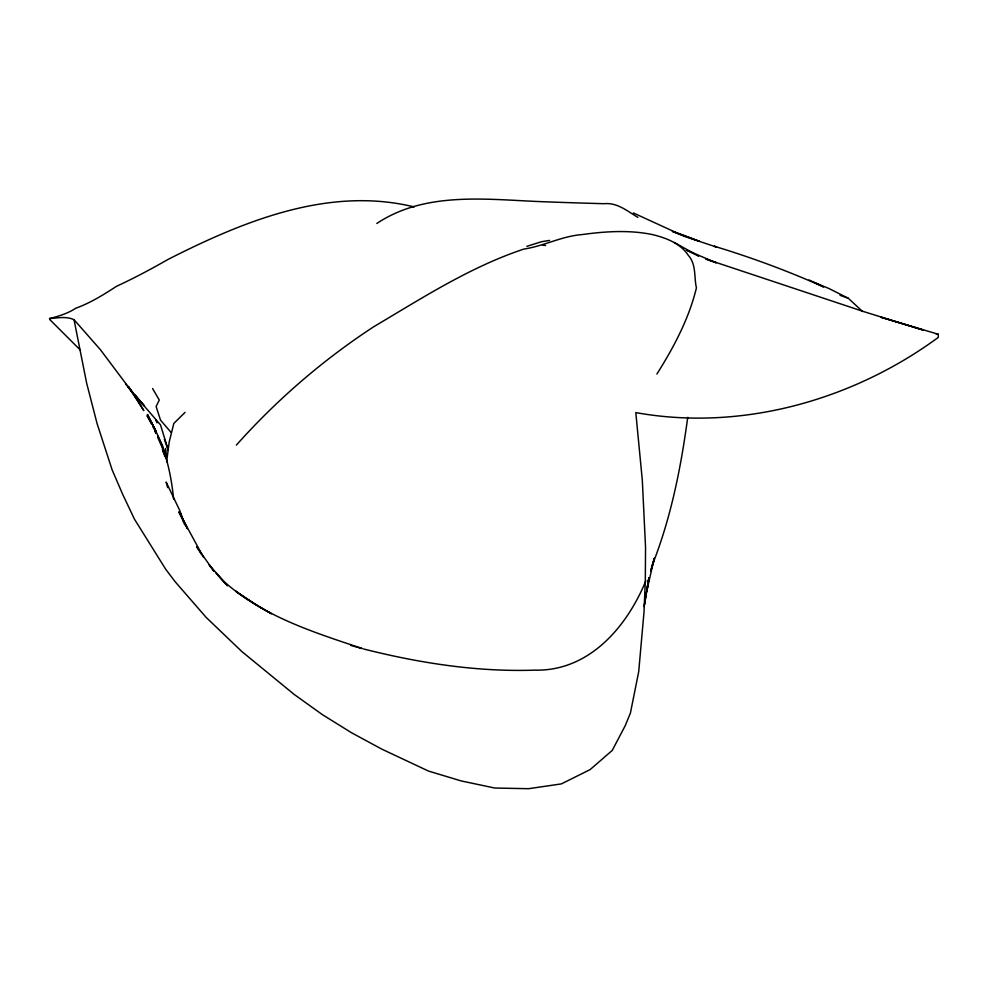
<?xml version="1.0" encoding="UTF-8"?>
<svg xmlns="http://www.w3.org/2000/svg" width="988" height="988" viewBox="0 0 988 988"><rect width="100%" height="100%" fill="white"/><g stroke="black" fill="none" stroke-linecap="round" stroke-linejoin="round"><path stroke-width="1.48" d="M166.614 461.767L169.232 441.895L173.814 423.457L185.015 412.391M687.71 417.393C680.893 468.077 670.852 518.564 651.833 566.223M647.041 590.651L648.881 577.696L644.127 606.657M646.732 590.75L648.61 580.178L644.472 604.619M646.782 590.812L654.303 558.208L650.697 570.941L653.982 560.604M645.819 580.882C626.898 626.985 589.009 671.395 534.928 670.136C477.068 672.112 419.369 663.059 363.399 648.931M656.897 374.02C673.767 347.294 688.957 318.741 696.429 287.866C693.885 277.109 696.528 264.29 688.142 255.126C680.312 243.258 666.122 237.984 652.907 234.675C629.702 229.809 605.632 231.328 582.303 234.551C561.888 236.07 544.005 246.049 523.986 249.038C470.35 266.822 422.197 298.03 373.81 326.695C323.002 359.891 276.739 399.844 236.354 445.106M127.909 386.901L132.478 392.446L100.368 349.666L74.026 319.68C65.986 316.012 57.699 318.05 49.462 318.556C55.637 317.148 68.543 313.394 75.471 308.342C90.18 303.081 103.456 294.807 116.485 286.322C133.998 278.221 151.041 269.156 167.775 259.548C243.036 221.324 328.609 185.991 414.256 206.937M376.811 223.473C425.458 191.116 486.232 199.49 541.387 201.663C562.172 202.466 582.969 203.108 603.767 203.701C617.463 202.33 627.096 211.062 637.902 217.385M526.851 246.345L541.597 241.69L549.575 240.417M542.647 245.172L545.598 245.506M935.71 333.709L938.279 334.24L938.304 337.377C852.755 400.251 741.346 431.62 635.803 412.601L642.311 480.193L645.547 547.426L645.312 580.45L644.028 611.794L638.717 671.63L630.418 713.064L625.219 725.698L612.227 750.423L590.145 769.59L561.369 783.904L528.58 788.696L494.741 788.029L461.297 780.952L428.545 771.085L381.763 749.114L351.456 732.701L322.137 714.472L294.239 694.478L241.875 651.574L206.109 617.352L175.135 581.71L165.626 569.137L134.442 519.132L122.845 494.704L112.15 469.905L97.108 423.679L86.635 383.085L74.026 319.68M923.138 330.041L880.79 317.197L938.279 334.24M923.286 330.091L864.043 311.702L705.864 259.041L716.251 262.808L686.401 250.088M350.789 645.423L361.991 648.536M362.016 648.437C318.198 633.814 272.997 619.55 235.762 591.195L258.115 606.076L271.428 613.746C251.779 602.235 231.229 590.762 216.249 573.275L226.203 584.427M840.022 295.301L848.235 298.228L862.586 311.479M809.086 279.962L823.572 286.94C788.152 271.07 751.522 257.498 714.349 246.259L716.794 247.173L684.98 236.577L672.322 231.365L699.245 241.245L675.051 232.057L633.382 212.963M814.137 282.395L829.018 288.545L848.235 298.228M687.697 250.791L698.615 256.016L674.347 242.529M80.361 350.085L49.635 319.433M133.578 394.657L142.383 403.907L133.528 394.632M134.183 394.768L137.246 398.115M139.296 400.338L160.464 424.815L168.331 450.293L164.317 439.327M227.388 585.847L209.209 564.827L213.729 571.064M125.513 383.962L127.44 386.185M130.342 389.531L144.396 405.92L135.294 395.336M171.171 432.522L160.513 420.122L156.104 406.476L159.29 400.041L152.597 388.556M128.119 387.148L132.478 392.446M213.828 571.089L196.637 546.697L201.564 554.49M137.171 400.029L128.378 386.394L143.791 410.563L137.974 401.264M203.429 557.195L178.791 511.87L187.374 528.704L180.162 512.945L183.694 522.282M151.288 423.729L147.076 415.639C163.255 440.562 170.801 469.745 173.592 499.039M152.695 426.421L154.103 429.113M155.943 433.189L154.807 430.472L156.215 433.189M157.623 435.918L162.538 445.452L164.749 456.579M155.795 420.085L157.067 422.839M157.648 437.276L163.106 449.577L164.033 453.764M154.807 430.472L156.03 433.287M162.403 449.602L163.86 453.603M184.731 524.776L179.767 510.524L166.132 482.021L167.676 487.603M162.699 449.083L163.934 453.48M165.91 456.53L165.453 448.552L165.996 458.556M151.609 422.531L147.434 414.429L155.808 430.966L151.609 422.531"/></g></svg>
